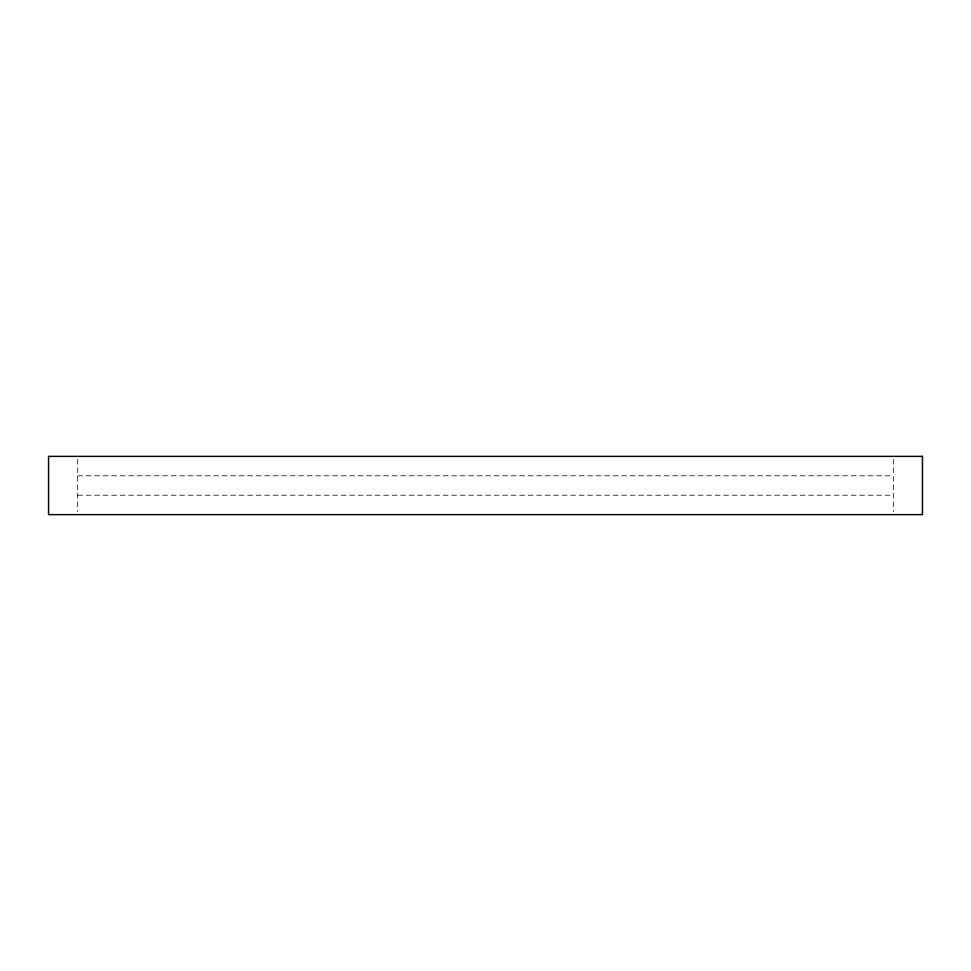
<?xml version="1.0" encoding="UTF-8"?>
<svg xmlns="http://www.w3.org/2000/svg" width="971" height="971" viewBox="0 0 971 971"><rect width="100%" height="100%" fill="white"/><g stroke="black" fill="none" stroke-linecap="round" stroke-linejoin="round"><path stroke-width="0.73" stroke-dasharray="4.86 3.64" d="M77.68 475.79L893.32 475.79M77.68 495.21L893.32 495.21M893.32 459.356L893.32 511.644M77.68 459.356L77.68 511.644"/><path stroke-width="1.46" d="M922.45 456.37L48.55 456.37L48.55 514.63L922.45 514.63L922.45 456.37"/></g></svg>
